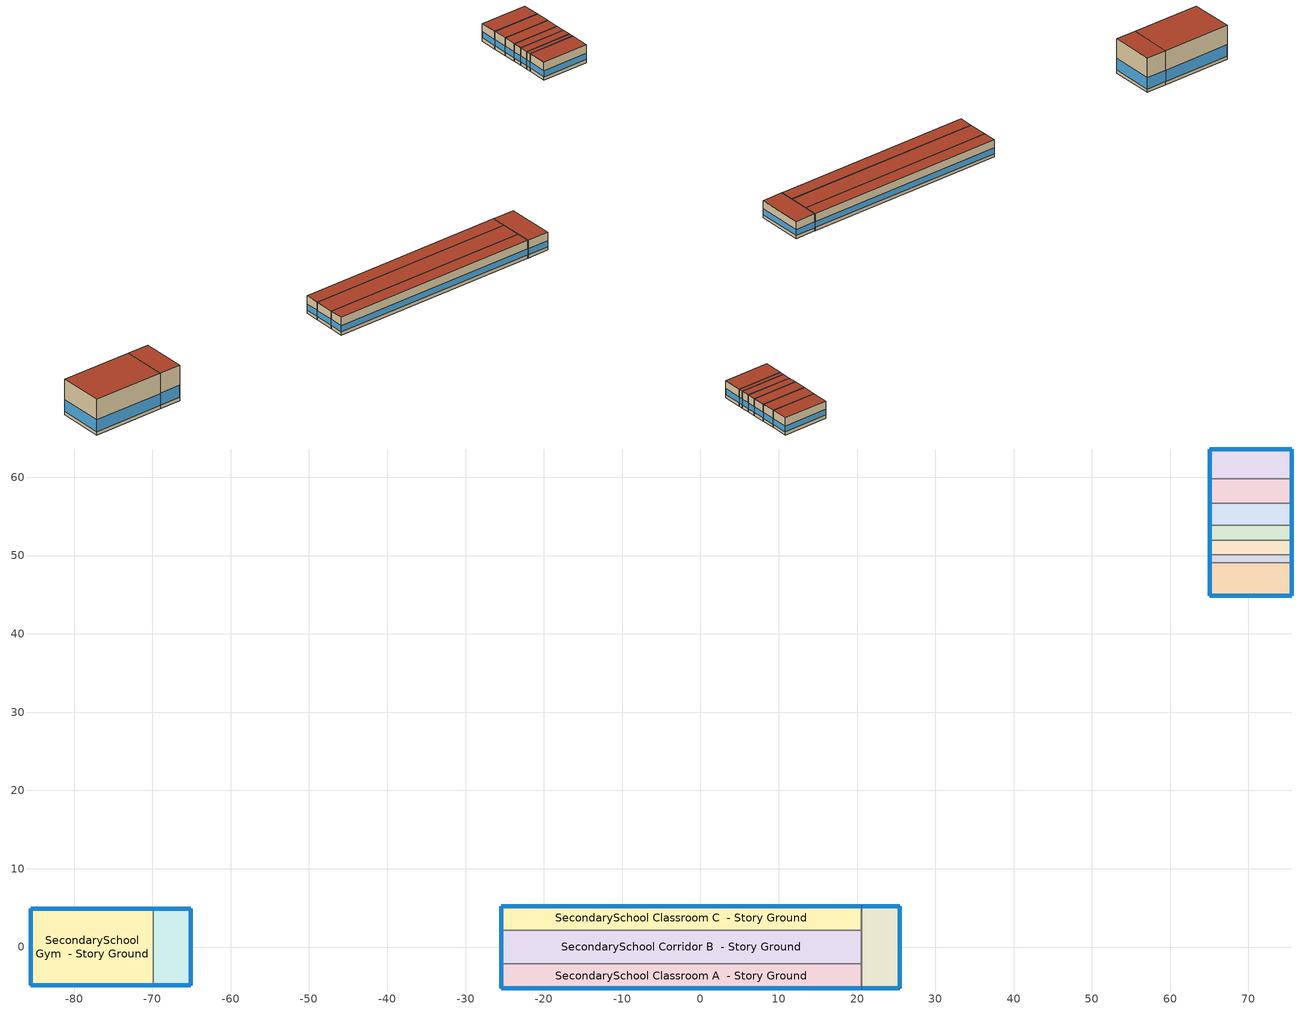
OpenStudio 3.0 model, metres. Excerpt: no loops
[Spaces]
SecondarySchool Classroom A  - Story Ground
 floor ground: -25.45,-5.24 -25.45,-2.17 20.55,-2.17 20.55,-5.24 z0
 wall outside: -25.45,-2.17 -25.45,-5.24 20.55,-5.24 z0:3.96
 wall to SecondarySchool Corridor B  - Story Ground: 20.55,-2.17 -25.45,-2.17 z0:3.96
 wall to SecondarySchool ComputerRoom  - Story Ground: 20.55,-5.24 20.55,-2.17 z0:3.96
 window: -25.45,-2.19 -25.45,-5.21 z0.76:2.09; -25.42,-5.24 20.53,-5.24 z0.76:2.07
 roof outside: 20.55,-5.24 20.55,-2.17 -25.45,-2.17 -25.45,-5.24 z3.96
SecondarySchool Corridor B  - Story Ground
 floor ground: -25.45,-2.17 -25.45,2.17 20.55,2.17 20.55,-2.17 z0
 wall outside: -25.45,2.17 -25.45,-2.17 z0:3.96
 wall to SecondarySchool Classroom C  - Story Ground: 20.55,2.17 -25.45,2.17 z0:3.96
 wall to SecondarySchool ComputerRoom  - Story Ground: 20.55,-2.17 20.55,2.17 z0:3.96
 window: -25.45,2.14 -25.45,-2.14 z0.76:2.09
 roof outside: 20.55,-2.17 20.55,2.17 -25.45,2.17 -25.45,-2.17 z3.96
SecondarySchool Classroom C  - Story Ground
 floor ground: -25.45,2.17 -25.45,5.24 20.55,5.24 20.55,2.17 z0
 wall outside: 20.55,5.24 -25.45,5.24 -25.45,2.17 z0:3.96
 wall to SecondarySchool ComputerRoom  - Story Ground: 20.55,2.17 20.55,5.24 z0:3.96
 window: -25.45,5.21 -25.45,2.19 z0.76:2.09; 20.53,5.24 -25.42,5.24 z0.76:2.07
 roof outside: 20.55,2.17 20.55,5.24 -25.45,5.24 -25.45,2.17 z3.96
SecondarySchool ComputerRoom  - Story Ground
 floor ground: 20.55,-5.24 20.55,5.24 20.63,5.24 20.63,-5.24 z0
 wall outside: 20.63,5.24 20.55,5.24 / 20.55,-5.24 20.63,-5.24 z0:3.96
 wall to SecondarySchool Office  - Story Ground: 20.63,-5.24 20.63,5.24 z0:3.96
 window: 20.6,5.24 20.58,5.24 / 20.58,-5.24 20.6,-5.24 z0.06:3.94
 roof outside: 20.63,-5.24 20.63,5.24 20.55,5.24 20.55,-5.24 z3.96
SecondarySchool Office  - Story Ground
 floor ground: 20.63,-5.24 20.63,5.24 25.45,5.24 25.45,-5.24 z0
 wall outside: 20.63,-5.24 25.45,-5.24 25.45,5.24 20.63,5.24 z0:3.96
 window: 25.42,5.24 20.65,5.24 / 25.45,-5.21 25.45,5.21 / 20.65,-5.24 25.42,-5.24 z0.76:2.08
 roof outside: 25.45,-5.24 25.45,5.24 20.63,5.24 20.63,-5.24 z3.96
SecondarySchool ComputerRoom  - Story Ground 1
 floor ground: 75.54,44.86 65.07,44.86 65.07,49.1 75.54,49.1 z0
 wall outside: 65.07,49.1 65.07,44.86 75.54,44.86 75.54,49.1 z0:3.96
 wall to SecondarySchool Kitchen  - Story Ground: 75.54,49.1 65.07,49.1 z0:3.96
 window: 65.09,44.86 75.52,44.86 z0.76:2.08; 65.07,49.08 65.07,44.89 / 75.54,44.89 75.54,49.08 z0.76:2.09
 roof outside: 75.54,49.1 65.07,49.1 65.07,44.86 75.54,44.86 z3.96
SecondarySchool Kitchen  - Story Ground
 floor ground: 75.54,49.1 65.07,49.1 65.07,50.08 75.54,50.08 z0
 wall outside: 65.07,50.08 65.07,49.1 / 75.54,49.1 75.54,50.08 z0:3.96
 wall to SecondarySchool Restroom  - Story Ground: 75.54,50.08 65.07,50.08 z0:3.96
 window: 65.07,50.05 65.07,49.13 / 75.54,49.13 75.54,50.05 z0.76:2.14
 roof outside: 75.54,50.08 65.07,50.08 65.07,49.1 75.54,49.1 z3.96
SecondarySchool Restroom  - Story Ground
 floor ground: 75.54,50.08 65.07,50.08 65.07,51.98 75.54,51.98 z0
 wall outside: 65.07,51.98 65.07,50.08 / 75.54,50.08 75.54,51.98 z0:3.96
 wall to SecondarySchool Lobby  - Story Ground: 75.54,51.98 65.07,51.98 z0:3.96
 window: 65.07,51.95 65.07,50.11 / 75.54,50.11 75.54,51.95 z0.76:2.11
 roof outside: 75.54,51.98 65.07,51.98 65.07,50.08 75.54,50.08 z3.96
SecondarySchool Lobby  - Story Ground
 floor ground: 75.54,51.98 65.07,51.98 65.07,53.88 75.54,53.88 z0
 wall outside: 65.07,53.88 65.07,51.98 / 75.54,51.98 75.54,53.88 z0:3.96
 wall to SecondarySchool Cafeteria  - Story Ground: 75.54,53.88 65.07,53.88 z0:3.96
 window: 65.07,53.85 65.07,52 / 75.54,52 75.54,53.85 z0.76:2.11
 roof outside: 75.54,53.88 65.07,53.88 65.07,51.98 75.54,51.98 z3.96
SecondarySchool Cafeteria  - Story Ground
 floor ground: 75.54,53.88 65.07,53.88 65.07,56.71 75.54,56.71 z0
 wall outside: 65.07,56.71 65.07,53.88 / 75.54,53.88 75.54,56.71 z0:3.96
 wall to SecondarySchool Mechanical  - Story Ground: 75.54,56.71 65.07,56.71 z0:3.96
 window: 65.07,56.68 65.07,53.9 / 75.54,53.9 75.54,56.68 z0.76:2.09
 roof outside: 75.54,56.71 65.07,56.71 65.07,53.88 75.54,53.88 z3.96
SecondarySchool Mechanical  - Story Ground
 floor ground: 75.54,56.71 65.07,56.71 65.07,59.8 75.54,59.8 z0
 wall outside: 65.07,59.8 65.07,56.71 / 75.54,56.71 75.54,59.8 z0:3.96
 wall to SecondarySchool Library  - Story Ground: 75.54,59.8 65.07,59.8 z0:3.96
 window: 65.07,59.78 65.07,56.73 / 75.54,56.73 75.54,59.78 z0.76:2.09
 roof outside: 75.54,59.8 65.07,59.8 65.07,56.71 75.54,56.71 z3.96
SecondarySchool Library  - Story Ground
 floor ground: 75.54,59.8 65.07,59.8 65.07,63.61 75.54,63.61 z0
 wall outside: 75.54,59.8 75.54,63.61 65.07,63.61 65.07,59.8 z0:3.96
 window: 65.07,63.58 65.07,59.83 / 75.54,59.83 75.54,63.58 z0.76:2.09; 75.52,63.61 65.09,63.61 z0.76:2.08
 roof outside: 75.54,63.61 65.07,63.61 65.07,59.8 75.54,59.8 z3.96
SecondarySchool Gym  - Story Ground
 floor ground: -85.55,-4.88 -85.55,4.88 -69.87,4.88 -69.87,-4.88 z0
 wall outside: -69.87,4.88 -85.55,4.88 -85.55,-4.88 -69.87,-4.88 z0:7.92
 wall to SecondarySchool Auditorium  - Story Ground: -69.87,-4.88 -69.87,4.88 z0:7.92
 window: -85.55,4.85 -85.55,-4.85 / -69.9,4.88 -85.52,4.88 / -85.52,-4.88 -69.9,-4.88 z0.76:3.39
 roof outside: -69.87,-4.88 -69.87,4.88 -85.55,4.88 -85.55,-4.88 z7.92
SecondarySchool Auditorium  - Story Ground
 floor ground: -69.87,-4.88 -69.87,4.88 -65.07,4.88 -65.07,-4.88 z0
 wall outside: -69.87,-4.88 -65.07,-4.88 -65.07,4.88 -69.87,4.88 z0:7.92
 window: -65.09,4.88 -69.84,4.88 / -69.84,-4.88 -65.09,-4.88 z0.76:3.41; -65.07,-4.85 -65.07,4.85 z0.76:3.39
 roof outside: -65.07,-4.88 -65.07,4.88 -69.87,4.88 -69.87,-4.88 z7.92
[Schedule:Ruleset]
Name | Default Day Schedule | Summer Design Day Schedule | Winter Design Day Schedule
SchoolSecondary BLDG_OCC_SCH_Auditorium | SchoolSecondary BLDG_OCC_SCH_Auditorium Default | SchoolSecondary BLDG_OCC_SCH_Auditorium Summer Design Day | SchoolSecondary BLDG_OCC_SCH_Auditorium Winter Design Day
SchoolSecondary BLDG_LIGHT_LIBRARY_SCH | SchoolSecondary BLDG_LIGHT_LIBRARY_SCH Default | SchoolSecondary BLDG_LIGHT_LIBRARY_SCH Summer Design Day | SchoolSecondary BLDG_LIGHT_LIBRARY_SCH Winter Design Day
SchoolSecondary BLDG_LIGHT_MECHANICAL_SCH | SchoolSecondary BLDG_LIGHT_MECHANICAL_SCH Default | SchoolSecondary BLDG_LIGHT_MECHANICAL_SCH Summer Design Day | SchoolSecondary BLDG_LIGHT_MECHANICAL_SCH Winter Design Day
SchoolSecondary BLDG_LIGHT_LOBBYFLR1_SCH | SchoolSecondary BLDG_LIGHT_LOBBYFLR1_SCH Default | SchoolSecondary BLDG_LIGHT_LOBBYFLR1_SCH Summer Design Day | SchoolSecondary BLDG_LIGHT_LOBBYFLR1_SCH Winter Design Day
SchoolSecondary BLDG_OCC_SCH_Gym | SchoolSecondary BLDG_OCC_SCH_Gym Default | SchoolSecondary BLDG_OCC_SCH_Gym Summer Design Day | SchoolSecondary BLDG_OCC_SCH_Gym Winter Design Day
SchoolSecondary BLDG_LIGHT_GYM_SCH | SchoolSecondary BLDG_LIGHT_GYM_SCH Default | SchoolSecondary BLDG_LIGHT_GYM_SCH Summer Design Day | SchoolSecondary BLDG_LIGHT_GYM_SCH Winter Design Day
SchoolSecondary BLDG_OCC_SCH_Cafeteria | SchoolSecondary BLDG_OCC_SCH_Cafeteria Default | SchoolSecondary BLDG_OCC_SCH_Cafeteria Summer Design Day | SchoolSecondary BLDG_OCC_SCH_Cafeteria Winter Design Day
[Schedule:Day]
Clothing Schedule Summer Clothes: 24, 0, 0.5
SchoolSecondary BLDG_OCC_SCH Wkdy|SmrDsn Day; SchoolSecondary BLDG_OCC_SCH Wkdy|SmrDsn Day 2: 8, 0, 0, 16, 0, 0.95, 21, 0, 0.15, 24, 0, 0
SchoolSecondary BLDG_OCC_SCH Wkdy|SmrDsn Day 1: 8, 0, 0, 21, 0, 0.15, 24, 0, 0
SchoolSecondary BLDG_OCC_SCH Wknd Day; SchoolSecondary BLDG_OCC_SCH Wknd Day 1; SchoolSecondary BLDG_OCC_SCH_Auditorium Default; SchoolSecondary BLDG_OCC_SCH_Auditorium Winter Design Day; SchoolSecondary BLDG_OCC_SCH_Auditorium Wknd Day; SchoolSecondary BLDG_OCC_SCH_Auditorium Wknd Day 1; SchoolSecondary BLDG_LIGHT_LIBRARY_SCH Winter Design Day; SchoolSecondary BLDG_LIGHT_MECHANICAL_SCH Winter Design Day; SchoolSecondary BLDG_OCC_SCH_Offices Wknd Day; SchoolSecondary BLDG_OCC_SCH_Offices Wknd Day 1; SchoolSecondary BLDG_LIGHT_LOBBYFLR1_SCH Winter Design Day; SchoolSecondary BLDG_OCC_SCH_Gym Default; SchoolSecondary BLDG_OCC_SCH_Gym Winter Design Day; SchoolSecondary BLDG_OCC_SCH_Gym Wknd Day; SchoolSecondary BLDG_OCC_SCH_Gym Wknd Day 1; SchoolSecondary BLDG_LIGHT_GYM_SCH Winter Design Day; SchoolSecondary BLDG_OCC_SCH_Cafeteria Default; SchoolSecondary BLDG_OCC_SCH_Cafeteria Winter Design Day; SchoolSecondary BLDG_OCC_SCH_Cafeteria Wknd Day; SchoolSecondary BLDG_OCC_SCH_Cafeteria Wknd Day 1: 24, 0, 0
SchoolSecondary BLDG_LIGHT_CLASSROOM_SCH Wkdy Day; SchoolSecondary BLDG_LIGHT_CLASSROOM_SCH Wkdy Day 2; SchoolSecondary BLDG_LIGHT_CORRIDOR_SCH Wkdy Day; SchoolSecondary BLDG_LIGHT_CORRIDOR_SCH Wkdy Day 2; SchoolSecondary BLDG_LIGHT_BATH_SCH Wkdy Day; SchoolSecondary BLDG_LIGHT_BATH_SCH Wkdy Day 2; SchoolSecondary BLDG_LIGHT_SCH Wkdy Day; SchoolSecondary BLDG_LIGHT_SCH Wkdy Day 2; SchoolSecondary BLDG_LIGHT_LIBRARY_SCH Wkdy Day; SchoolSecondary BLDG_LIGHT_LIBRARY_SCH Wkdy Day 2; SchoolSecondary BLDG_LIGHT_MECHANICAL_SCH Wkdy Day; SchoolSecondary BLDG_LIGHT_MECHANICAL_SCH Wkdy Day 2; SchoolSecondary BLDG_LIGHT_OFFICE_SCH Wkdy Day; SchoolSecondary BLDG_LIGHT_OFFICE_SCH Wkdy Day 2; SchoolSecondary BLDG_LIGHT_LOBBYFLR1_SCH Wkdy Day; SchoolSecondary BLDG_LIGHT_LOBBYFLR1_SCH Wkdy Day 2; SchoolSecondary BLDG_LIGHT_GYM_SCH Wkdy Day; SchoolSecondary BLDG_LIGHT_GYM_SCH Wkdy Day 2: 7, 0, 0.1773, 21, 0, 0.9, 24, 0, 0.1773
SchoolSecondary BLDG_LIGHT_CLASSROOM_SCH Wkdy Day 1; SchoolSecondary BLDG_LIGHT_CORRIDOR_SCH Wkdy Day 1; SchoolSecondary BLDG_LIGHT_BATH_SCH Wkdy Day 1; SchoolSecondary BLDG_LIGHT_SCH Wkdy Day 1; SchoolSecondary BLDG_LIGHT_LIBRARY_SCH Wkdy Day 1; SchoolSecondary BLDG_LIGHT_MECHANICAL_SCH Wkdy Day 1; SchoolSecondary BLDG_LIGHT_OFFICE_SCH Wkdy Day 1; SchoolSecondary BLDG_LIGHT_LOBBYFLR1_SCH Wkdy Day 1; SchoolSecondary BLDG_LIGHT_GYM_SCH Wkdy Day 1: 8, 0, 0.1773, 20, 0, 0.5, 24, 0, 0.1773
SchoolSecondary BLDG_LIGHT_CLASSROOM_SCH Wknd Day; SchoolSecondary BLDG_LIGHT_CLASSROOM_SCH Wknd Day 1; SchoolSecondary BLDG_LIGHT_CORRIDOR_SCH Wknd Day; SchoolSecondary BLDG_LIGHT_CORRIDOR_SCH Wknd Day 1; SchoolSecondary BLDG_LIGHT_BATH_SCH Wknd Day; SchoolSecondary BLDG_LIGHT_BATH_SCH Wknd Day 1; SchoolSecondary BLDG_LIGHT_SCH Wknd Day; SchoolSecondary BLDG_LIGHT_SCH Wknd Day 1; SchoolSecondary BLDG_LIGHT_LIBRARY_SCH Default; SchoolSecondary BLDG_LIGHT_LIBRARY_SCH Wknd Day; SchoolSecondary BLDG_LIGHT_LIBRARY_SCH Wknd Day 1; SchoolSecondary BLDG_LIGHT_MECHANICAL_SCH Default; SchoolSecondary BLDG_LIGHT_MECHANICAL_SCH Wknd Day; SchoolSecondary BLDG_LIGHT_MECHANICAL_SCH Wknd Day 1; SchoolSecondary BLDG_LIGHT_OFFICE_SCH Wknd Day; SchoolSecondary BLDG_LIGHT_OFFICE_SCH Wknd Day 1; SchoolSecondary BLDG_LIGHT_LOBBYFLR1_SCH Default; SchoolSecondary BLDG_LIGHT_LOBBYFLR1_SCH Wknd Day; SchoolSecondary BLDG_LIGHT_LOBBYFLR1_SCH Wknd Day 1; SchoolSecondary BLDG_LIGHT_GYM_SCH Default; SchoolSecondary BLDG_LIGHT_GYM_SCH Wknd Day; SchoolSecondary BLDG_LIGHT_GYM_SCH Wknd Day 1: 24, 0, 0.1773
SchoolSecondary BLDG_EQUIP_SCH Wkdy Day; SchoolSecondary BLDG_EQUIP_SCH Wkdy Day 2: 8, 0, 0.35, 17, 0, 0.95, 24, 0, 0.35
SchoolSecondary BLDG_EQUIP_SCH Wkdy Day 1: 8, 0, 0.25, 17, 0, 0.5, 24, 0, 0.25
SchoolSecondary BLDG_EQUIP_SCH Wknd Day: 24, 0, 0.35
SchoolSecondary BLDG_EQUIP_SCH Wknd Day 1: 24, 0, 0.25
SchoolSecondary INFIL_SCH_PNNL SmrDsn|Wkdy Day: 7, 0, 1, 21, 0, 0.25, 24, 0, 1
SchoolSecondary BLDG_OCC_SCH_Auditorium Wkdy|SmrDsn Day; SchoolSecondary BLDG_OCC_SCH_Auditorium Summer Design Day; SchoolSecondary BLDG_OCC_SCH_Auditorium Wkdy|SmrDsn Day 2: 8, 0, 0, 15, 0, 0.25, 20, 0, 0.95, 24, 0, 0
SchoolSecondary BLDG_OCC_SCH_Auditorium Wkdy|SmrDsn Day 1: 8, 0, 0, 17, 0, 0.15, 19, 0, 0.35, 24, 0, 0
SchoolSecondary BLDG_LIGHT_LIBRARY_SCH Summer Design Day; SchoolSecondary BLDG_LIGHT_MECHANICAL_SCH Summer Design Day; SchoolSecondary BLDG_LIGHT_LOBBYFLR1_SCH Summer Design Day; SchoolSecondary BLDG_LIGHT_GYM_SCH Summer Design Day: 24, 0, 1
SchoolSecondary BLDG_OCC_SCH_Offices Wkdy|SmrDsn Day; SchoolSecondary BLDG_OCC_SCH_Offices Wkdy|SmrDsn Day 2: 8, 0, 0, 17, 0, 0.95, 21, 0, 0.15, 24, 0, 0
SchoolSecondary BLDG_OCC_SCH_Offices Wkdy|SmrDsn Day 1: 8, 0, 0, 17, 0, 0.5, 21, 0, 0.15, 24, 0, 0
SchoolSecondary KITCHEN_ELEC_EQUIP_SCH Wkdy Day; SchoolSecondary KITCHEN_ELEC_EQUIP_SCH Wkdy Day 1; SchoolSecondary KITCHEN_ELEC_EQUIP_SCH Wkdy Day 2: 8, 0, 0.1, 10, 0, 0.15, 13, 0, 0.25, 15, 0, 0.15, 24, 0, 0.1
SchoolSecondary KITCHEN_ELEC_EQUIP_SCH Wknd Day; SchoolSecondary KITCHEN_ELEC_EQUIP_SCH Wknd Day 1: 24, 0, 0.1
SchoolSecondary KITCHEN_GAS_EQUIP_SCH Wkdy|SmrDsn Day; SchoolSecondary KITCHEN_GAS_EQUIP_SCH Wkdy|SmrDsn Day 1; SchoolSecondary KITCHEN_GAS_EQUIP_SCH Wkdy|SmrDsn Day 2: 8, 0, 0.02, 10, 0, 0.15, 13, 0, 0.2, 15, 0, 0.1, 24, 0, 0.02
SchoolSecondary KITCHEN_GAS_EQUIP_SCH Wknd Day; SchoolSecondary KITCHEN_GAS_EQUIP_SCH Wknd Day 1: 24, 0, 0.02
SchoolSecondary BLDG_OCC_SCH_Gym Wkdy|SmrDsn Day; SchoolSecondary BLDG_OCC_SCH_Gym Summer Design Day; SchoolSecondary BLDG_OCC_SCH_Gym Wkdy|SmrDsn Day 2: 8, 0, 0, 16, 0, 0.35, 21, 0, 0.95, 24, 0, 0
SchoolSecondary BLDG_OCC_SCH_Gym Wkdy|SmrDsn Day 1: 8, 0, 0, 21, 0, 0.35, 24, 0, 0
SchoolSecondary BLDG_OCC_SCH_Cafeteria Wkdy|SmrDsn Day; SchoolSecondary BLDG_OCC_SCH_Cafeteria Summer Design Day; SchoolSecondary BLDG_OCC_SCH_Cafeteria Wkdy|SmrDsn Day 2: 9, 0, 0, 15, 0, 0.95, 20, 0, 0.35, 24, 0, 0
SchoolSecondary BLDG_OCC_SCH_Cafeteria Wkdy|SmrDsn Day 1: 9, 0, 0, 17, 0, 0.15, 19, 0, 0.35, 24, 0, 0
SchoolSecondary HTGSETP_SCH_YES_OPTIMUM Wkdy Day: 6, 0, 15.6, 7, 0, 17.8, 8, 0, 20, 21, 0, 21, 24, 0, 15.6
SchoolSecondary HTGSETP_SCH_Setback Default|SmrDsn|Wkdy Day: 24, 0, 15.6
SchoolSecondary CLGSETP_SCH_Setback Default|WntrDsn|Wkdy Day: 24, 0, 29.44
SchoolSecondary HTGSETP_SCH_PSZ_AC Wkdy Day: 6, 0, 15.6, 21, 0, 21, 24, 0, 15.6
[Schedule:Rule] Date Specification Type=DateRange; Start Day=1
Name | Schedule Ruleset | Rule Order | Day Schedule | Apply Monday | Apply Tuesday | Apply Wednesday | Apply Thursday | Apply Friday | Start Month | End Month | End Day | Apply Sunday | Apply Saturday
Schedule Rule 28 | SchoolSecondary BLDG_OCC_SCH_Auditorium | 4 | SchoolSecondary BLDG_OCC_SCH_Auditorium Wkdy|SmrDsn Day | Yes | Yes | Yes | Yes | Yes | 1 | 6 | 30
Schedule Rule 29 | SchoolSecondary BLDG_OCC_SCH_Auditorium | 3 | SchoolSecondary BLDG_OCC_SCH_Auditorium Wkdy|SmrDsn Day 1 | Yes | Yes | Yes | Yes | Yes | 7 | 9 | 1
Schedule Rule 30 | SchoolSecondary BLDG_OCC_SCH_Auditorium | 2 | SchoolSecondary BLDG_OCC_SCH_Auditorium Wkdy|SmrDsn Day 2 | Yes | Yes | Yes | Yes | Yes | 9 | 12 | 31
Schedule Rule 31 | SchoolSecondary BLDG_OCC_SCH_Auditorium | 1 | SchoolSecondary BLDG_OCC_SCH_Auditorium Wknd Day |  |  |  |  |  | 1 | 6 | 30 | Yes | Yes
Schedule Rule 32 | SchoolSecondary BLDG_OCC_SCH_Auditorium | 0 | SchoolSecondary BLDG_OCC_SCH_Auditorium Wknd Day 1 |  |  |  |  |  | 7 | 9 | 1 | Yes | Yes
Schedule Rule 38 | SchoolSecondary BLDG_LIGHT_LIBRARY_SCH | 4 | SchoolSecondary BLDG_LIGHT_LIBRARY_SCH Wkdy Day | Yes | Yes | Yes | Yes | Yes | 1 | 6 | 30
Schedule Rule 39 | SchoolSecondary BLDG_LIGHT_LIBRARY_SCH | 3 | SchoolSecondary BLDG_LIGHT_LIBRARY_SCH Wkdy Day 1 | Yes | Yes | Yes | Yes | Yes | 7 | 9 | 1
Schedule Rule 40 | SchoolSecondary BLDG_LIGHT_LIBRARY_SCH | 2 | SchoolSecondary BLDG_LIGHT_LIBRARY_SCH Wkdy Day 2 | Yes | Yes | Yes | Yes | Yes | 9 | 12 | 31
Schedule Rule 41 | SchoolSecondary BLDG_LIGHT_LIBRARY_SCH | 1 | SchoolSecondary BLDG_LIGHT_LIBRARY_SCH Wknd Day |  |  |  |  |  | 1 | 6 | 30 | Yes | Yes
Schedule Rule 42 | SchoolSecondary BLDG_LIGHT_LIBRARY_SCH | 0 | SchoolSecondary BLDG_LIGHT_LIBRARY_SCH Wknd Day 1 |  |  |  |  |  | 7 | 9 | 1 | Yes | Yes
Schedule Rule 43 | SchoolSecondary BLDG_LIGHT_MECHANICAL_SCH | 4 | SchoolSecondary BLDG_LIGHT_MECHANICAL_SCH Wkdy Day | Yes | Yes | Yes | Yes | Yes | 1 | 6 | 30
Schedule Rule 44 | SchoolSecondary BLDG_LIGHT_MECHANICAL_SCH | 3 | SchoolSecondary BLDG_LIGHT_MECHANICAL_SCH Wkdy Day 1 | Yes | Yes | Yes | Yes | Yes | 7 | 9 | 1
Schedule Rule 45 | SchoolSecondary BLDG_LIGHT_MECHANICAL_SCH | 2 | SchoolSecondary BLDG_LIGHT_MECHANICAL_SCH Wkdy Day 2 | Yes | Yes | Yes | Yes | Yes | 9 | 12 | 31
Schedule Rule 46 | SchoolSecondary BLDG_LIGHT_MECHANICAL_SCH | 1 | SchoolSecondary BLDG_LIGHT_MECHANICAL_SCH Wknd Day |  |  |  |  |  | 1 | 6 | 30 | Yes | Yes
Schedule Rule 47 | SchoolSecondary BLDG_LIGHT_MECHANICAL_SCH | 0 | SchoolSecondary BLDG_LIGHT_MECHANICAL_SCH Wknd Day 1 |  |  |  |  |  | 7 | 9 | 1 | Yes | Yes
Schedule Rule 68 | SchoolSecondary BLDG_LIGHT_LOBBYFLR1_SCH | 4 | SchoolSecondary BLDG_LIGHT_LOBBYFLR1_SCH Wkdy Day | Yes | Yes | Yes | Yes | Yes | 1 | 6 | 30
Schedule Rule 69 | SchoolSecondary BLDG_LIGHT_LOBBYFLR1_SCH | 3 | SchoolSecondary BLDG_LIGHT_LOBBYFLR1_SCH Wkdy Day 1 | Yes | Yes | Yes | Yes | Yes | 7 | 9 | 1
Schedule Rule 70 | SchoolSecondary BLDG_LIGHT_LOBBYFLR1_SCH | 2 | SchoolSecondary BLDG_LIGHT_LOBBYFLR1_SCH Wkdy Day 2 | Yes | Yes | Yes | Yes | Yes | 9 | 12 | 31
Schedule Rule 71 | SchoolSecondary BLDG_LIGHT_LOBBYFLR1_SCH | 1 | SchoolSecondary BLDG_LIGHT_LOBBYFLR1_SCH Wknd Day |  |  |  |  |  | 1 | 6 | 30 | Yes | Yes
Schedule Rule 72 | SchoolSecondary BLDG_LIGHT_LOBBYFLR1_SCH | 0 | SchoolSecondary BLDG_LIGHT_LOBBYFLR1_SCH Wknd Day 1 |  |  |  |  |  | 7 | 9 | 1 | Yes | Yes
Schedule Rule 73 | SchoolSecondary BLDG_OCC_SCH_Gym | 4 | SchoolSecondary BLDG_OCC_SCH_Gym Wkdy|SmrDsn Day | Yes | Yes | Yes | Yes | Yes | 1 | 6 | 30
Schedule Rule 74 | SchoolSecondary BLDG_OCC_SCH_Gym | 3 | SchoolSecondary BLDG_OCC_SCH_Gym Wkdy|SmrDsn Day 1 | Yes | Yes | Yes | Yes | Yes | 7 | 9 | 1
Schedule Rule 75 | SchoolSecondary BLDG_OCC_SCH_Gym | 2 | SchoolSecondary BLDG_OCC_SCH_Gym Wkdy|SmrDsn Day 2 | Yes | Yes | Yes | Yes | Yes | 9 | 12 | 31
Schedule Rule 76 | SchoolSecondary BLDG_OCC_SCH_Gym | 1 | SchoolSecondary BLDG_OCC_SCH_Gym Wknd Day |  |  |  |  |  | 1 | 6 | 30 | Yes | Yes
Schedule Rule 77 | SchoolSecondary BLDG_OCC_SCH_Gym | 0 | SchoolSecondary BLDG_OCC_SCH_Gym Wknd Day 1 |  |  |  |  |  | 7 | 9 | 1 | Yes | Yes
Schedule Rule 78 | SchoolSecondary BLDG_LIGHT_GYM_SCH | 4 | SchoolSecondary BLDG_LIGHT_GYM_SCH Wkdy Day | Yes | Yes | Yes | Yes | Yes | 1 | 6 | 30
Schedule Rule 79 | SchoolSecondary BLDG_LIGHT_GYM_SCH | 3 | SchoolSecondary BLDG_LIGHT_GYM_SCH Wkdy Day 1 | Yes | Yes | Yes | Yes | Yes | 7 | 9 | 1
Schedule Rule 80 | SchoolSecondary BLDG_LIGHT_GYM_SCH | 2 | SchoolSecondary BLDG_LIGHT_GYM_SCH Wkdy Day 2 | Yes | Yes | Yes | Yes | Yes | 9 | 12 | 31
Schedule Rule 81 | SchoolSecondary BLDG_LIGHT_GYM_SCH | 1 | SchoolSecondary BLDG_LIGHT_GYM_SCH Wknd Day |  |  |  |  |  | 1 | 6 | 30 | Yes | Yes
Schedule Rule 82 | SchoolSecondary BLDG_LIGHT_GYM_SCH | 0 | SchoolSecondary BLDG_LIGHT_GYM_SCH Wknd Day 1 |  |  |  |  |  | 7 | 9 | 1 | Yes | Yes
Schedule Rule 83 | SchoolSecondary BLDG_OCC_SCH_Cafeteria | 4 | SchoolSecondary BLDG_OCC_SCH_Cafeteria Wkdy|SmrDsn Day | Yes | Yes | Yes | Yes | Yes | 1 | 6 | 30
Schedule Rule 84 | SchoolSecondary BLDG_OCC_SCH_Cafeteria | 3 | SchoolSecondary BLDG_OCC_SCH_Cafeteria Wkdy|SmrDsn Day 1 | Yes | Yes | Yes | Yes | Yes | 7 | 9 | 1
Schedule Rule 85 | SchoolSecondary BLDG_OCC_SCH_Cafeteria | 2 | SchoolSecondary BLDG_OCC_SCH_Cafeteria Wkdy|SmrDsn Day 2 | Yes | Yes | Yes | Yes | Yes | 9 | 12 | 31
Schedule Rule 86 | SchoolSecondary BLDG_OCC_SCH_Cafeteria | 1 | SchoolSecondary BLDG_OCC_SCH_Cafeteria Wknd Day |  |  |  |  |  | 1 | 6 | 30 | Yes | Yes
Schedule Rule 87 | SchoolSecondary BLDG_OCC_SCH_Cafeteria | 0 | SchoolSecondary BLDG_OCC_SCH_Cafeteria Wknd Day 1 |  |  |  |  |  | 7 | 9 | 1 | Yes | Yes
